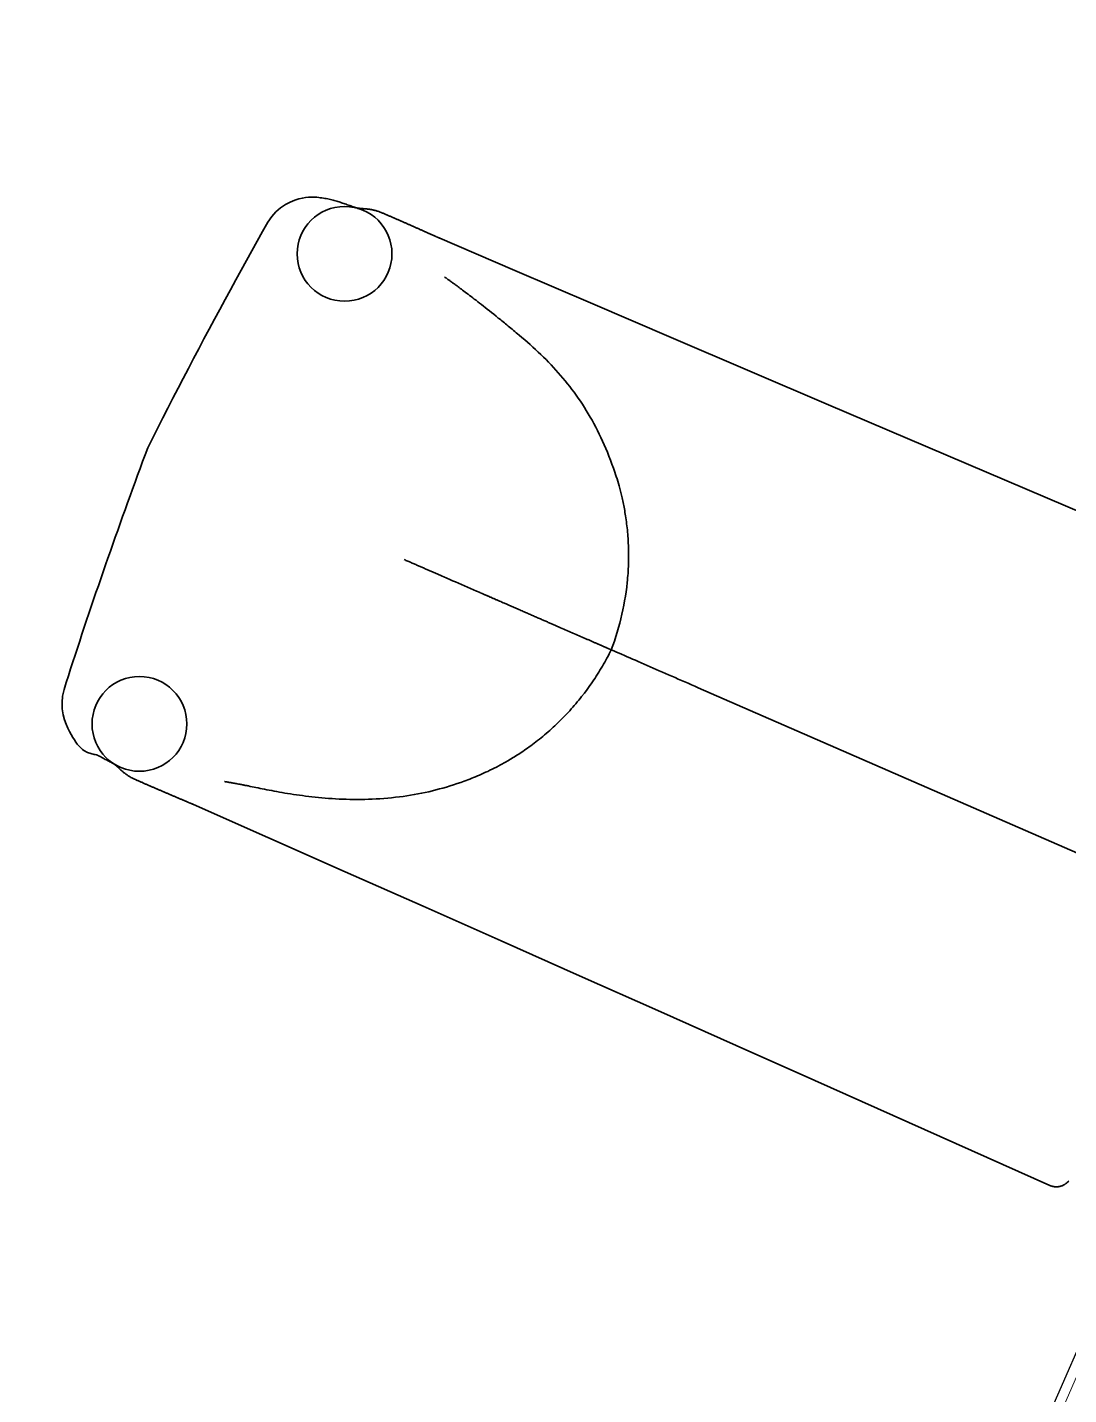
# Model space of a CAD drawing. Header units: millimetres. Extents: x -37281 to 954596, y -59787 to 956680.
# Drawn here: x 870640.03 to 870672.97, y -12917.12 to -12873.84 of the extents above; entities that cross this region are included whole.
import ezdxf

# ---------------------------------------------------------------- set-up
doc = ezdxf.new("R2010")
doc.units = ezdxf.units.MM
doc.header["$MEASUREMENT"] = 0
doc.linetypes.add('Dot & Dashed', pattern=[670.277762, 352.777767, -176.388884, 0, -141.111112])
for name, color, linetype, lineweight in [('0_Pen_No__7', 7, 'Continuous', 35), ('New_A-25-M_Curtain_Wall_Pen_No__90', 8, 'Continuous', 20), ('New_A-25-M_Wall_Ext_Pen_No__87', 8, 'Continuous', 20)]:
    doc.layers.add(name, color=color, linetype=linetype, lineweight=lineweight)
for name, color, linetype in [('New_A-25-M_Curtain_Wall', 7, 'Continuous'), ('New_A-25-M_Wall_Ext', 7, 'Continuous'), ('New_ArchiCAD Windows', 7, 'Continuous')]:
    doc.layers.add(name, color=color, linetype=linetype)
doc.layers.add('New_A-25-M_Curtain_Wall_Pen_No__69', color=7, linetype='Continuous', lineweight=20, true_color=0x606060)
doc.layers.add('New_ArchiCAD Windows_Pen_No__23', color=7, linetype='Continuous', lineweight=30, true_color=0x2a2a2a)

# ---------------------------------------------------------------- blocks, each defined once
blk = doc.blocks.new('Wall_245_2', base_point=(874285.087, -4632.604))
at = {"layer": 'New_A-25-M_Wall_Ext_Pen_No__87', "linetype": 'Continuous', "flags": 128}
blk.add_lwpolyline([(869174.27, -16353.328), (874285.087, -4632.604)], dxfattribs=at)
blk = doc.blocks.new('Triple Window 19_2')
at = {"layer": 'New_ArchiCAD Windows_Pen_No__23', "linetype": 'Continuous'}
blk.add_line((662.5, 0), (725, 0), dxfattribs=at)
blk = doc.blocks.new('Wall_353_2', base_point=(874468.416, -4712.544))
at = {"layer": 'New_ArchiCAD Windows', "color": 251, "linetype": 'Continuous', "lineweight": 20, "true_color": 0x606060, "xscale": -1, "zscale": 1000, "rotation": 66.44041158399281}
blk.add_blockref('Triple Window 19_2', (870942.854, -12297.405), dxfattribs=at)
blk = doc.blocks.new('Beam_8_2', base_point=(874303.431, -4591.325))
at = {"layer": 'New_A-25-M_Curtain_Wall_Pen_No__69', "linetype": 'Dot & Dashed'}
blk.add_line((874303.431, -4591.325), (866444.972, -22613.266), dxfattribs=at)
at = {"layer": 'New_A-25-M_Curtain_Wall_Pen_No__90', "linetype": 'Continuous'}
blk.add_line((874303.431, -4591.325), (866444.972, -22613.266), dxfattribs=at)

msp = doc.modelspace()

# ---------------------------------------------------------------- linework, layer by layer
at = {"layer": '0_Pen_No__7', "linetype": 'Continuous', "flags": 128}
for points in [[(870647.643, -12880.006), (870647.761, -12879.83), (870647.896, -12879.68), (870648.042, -12879.554), (870648.194, -12879.452), (870648.344, -12879.371), (870648.488, -12879.31), (870648.62, -12879.268), (870648.734, -12879.242), (870648.832, -12879.226), (870648.92, -12879.216), (870648.999, -12879.212), (870649.07, -12879.212), (870649.134, -12879.214), (870649.193, -12879.219), (870649.247, -12879.225), (870649.298, -12879.231), (870649.348, -12879.238), (870649.396, -12879.245), (870649.443, -12879.253), (870649.488, -12879.261), (870649.533, -12879.27), (870649.576, -12879.279), (870649.618, -12879.288), (870649.659, -12879.298), (870649.7, -12879.309), (870649.74, -12879.319), (870649.779, -12879.33), (870649.817, -12879.342), (870649.855, -12879.354), (870649.893, -12879.365), (870649.93, -12879.378), (870649.967, -12879.39), (870650.004, -12879.403), (870650.041, -12879.416), (870650.078, -12879.428), (870650.115, -12879.441), (870650.153, -12879.455), (870650.19, -12879.468), (870650.228, -12879.481), (870650.266, -12879.494), (870650.304, -12879.507), (870650.341, -12879.52), (870650.378, -12879.533), (870650.414, -12879.545), (870650.45, -12879.557), (870650.485, -12879.569), (870650.52, -12879.58)], [(870650.436, -12879.552), (870650.449, -12879.554), (870650.459, -12879.556), (870650.469, -12879.557), (870650.479, -12879.558), (870650.49, -12879.56), (870650.5, -12879.561), (870650.511, -12879.563), (870650.521, -12879.564), (870650.532, -12879.566), (870650.542, -12879.567), (870650.553, -12879.569), (870650.563, -12879.57), (870650.573, -12879.572), (870650.586, -12879.574), (870650.598, -12879.575), (870650.611, -12879.577), (870650.622, -12879.579), (870650.633, -12879.58)], [(870650.614, -12879.578), (870650.629, -12879.578), (870650.648, -12879.579), (870650.659, -12879.579), (870650.67, -12879.58), (870650.683, -12879.581), (870650.696, -12879.581), (870650.71, -12879.582), (870650.725, -12879.584), (870650.741, -12879.585), (870650.757, -12879.586), (870650.774, -12879.588), (870650.792, -12879.59), (870650.811, -12879.593), (870650.83, -12879.595), (870650.85, -12879.598), (870650.871, -12879.601), (870650.892, -12879.605), (870650.914, -12879.609), (870650.936, -12879.613), (870650.958, -12879.618), (870650.981, -12879.623), (870651.004, -12879.629), (870651.027, -12879.635), (870651.051, -12879.641), (870651.074, -12879.648), (870651.098, -12879.655), (870651.122, -12879.662), (870651.146, -12879.67), (870651.171, -12879.679), (870651.195, -12879.687), (870651.219, -12879.697), (870651.244, -12879.706), (870651.268, -12879.717), (870651.288, -12879.725), (870651.308, -12879.734), (870651.328, -12879.743), (870651.349, -12879.751), (870651.369, -12879.76), (870651.389, -12879.769), (870651.409, -12879.777), (870651.429, -12879.786), (870651.449, -12879.795), (870651.469, -12879.803), (870651.489, -12879.812), (870651.51, -12879.821), (870651.53, -12879.83), (870651.55, -12879.838), (870651.57, -12879.847), (870651.59, -12879.856), (870651.61, -12879.865), (870651.63, -12879.873), (870651.65, -12879.882), (870651.67, -12879.891), (870651.69, -12879.9), (870651.71, -12879.908), (870651.73, -12879.917), (870651.75, -12879.926), (870651.771, -12879.935), (870651.791, -12879.944), (870651.811, -12879.952), (870651.831, -12879.961), (870651.851, -12879.97), (870651.871, -12879.979), (870651.891, -12879.988), (870651.911, -12879.996), (870651.931, -12880.005), (870651.951, -12880.014), (870651.971, -12880.023), (870651.991, -12880.032), (870652.011, -12880.04), (870652.031, -12880.049), (870652.051, -12880.058), (870652.071, -12880.067), (870652.091, -12880.076), (870652.111, -12880.085), (870652.131, -12880.094), (870652.151, -12880.103), (870652.171, -12880.111), (870652.191, -12880.12), (870652.211, -12880.129), (870652.231, -12880.138), (870652.251, -12880.147), (870652.271, -12880.156), (870652.291, -12880.165), (870652.311, -12880.174), (870652.331, -12880.183), (870652.352, -12880.192), (870652.372, -12880.201), (870652.392, -12880.21), (870652.412, -12880.218), (870652.432, -12880.227), (870652.452, -12880.236), (870652.472, -12880.245), (870652.492, -12880.254), (870652.512, -12880.263), (870652.532, -12880.272), (870652.552, -12880.281), (870652.572, -12880.29), (870652.592, -12880.299), (870652.612, -12880.308), (870652.632, -12880.317), (870652.652, -12880.326), (870652.671, -12880.334), (870652.691, -12880.343), (870652.71, -12880.352), (870652.73, -12880.361), (870652.749, -12880.369), (870652.768, -12880.378), (870652.787, -12880.386), (870652.805, -12880.394), (870652.823, -12880.402), (870652.841, -12880.41), (870652.859, -12880.418), (870652.875, -12880.426), (870652.892, -12880.433), (870652.908, -12880.44), (870652.923, -12880.447), (870652.937, -12880.453), (870652.951, -12880.46), (870652.964, -12880.465), (870652.977, -12880.471), (870652.988, -12880.476), (870652.999, -12880.481), (870653.008, -12880.485), (870653.025, -12880.492), (870653.039, -12880.499), (870653.05, -12880.503), (870653.062, -12880.509), (870653.072, -12880.513)], [(870641.193, -12894.796), (870641.261, -12894.58), (870641.33, -12894.363), (870641.4, -12894.146), (870641.471, -12893.927), (870641.542, -12893.708), (870641.613, -12893.489), (870641.686, -12893.269), (870641.759, -12893.049), (870641.832, -12892.829), (870641.905, -12892.609), (870641.979, -12892.39), (870642.053, -12892.17), (870642.128, -12891.951), (870642.202, -12891.732), (870642.277, -12891.513), (870642.353, -12891.294), (870642.428, -12891.074), (870642.504, -12890.855), (870642.58, -12890.637), (870642.657, -12890.418), (870642.733, -12890.199), (870642.81, -12889.98), (870642.888, -12889.762), (870642.965, -12889.543), (870643.043, -12889.325), (870643.121, -12889.107), (870643.2, -12888.889), (870643.279, -12888.671), (870643.358, -12888.453), (870643.437, -12888.235), (870643.516, -12888.018), (870643.596, -12887.8), (870643.677, -12887.583), (870643.757, -12887.366), (870643.839, -12887.149), (870643.997, -12886.833), (870644.155, -12886.519), (870644.315, -12886.205), (870644.475, -12885.891), (870644.637, -12885.578), (870644.799, -12885.264), (870644.961, -12884.952), (870645.124, -12884.639), (870645.288, -12884.327), (870645.452, -12884.016), (870645.617, -12883.704), (870645.783, -12883.393), (870645.949, -12883.081), (870646.116, -12882.769), (870646.284, -12882.458), (870646.453, -12882.147), (870646.622, -12881.836), (870646.792, -12881.527), (870646.962, -12881.219), (870647.132, -12880.912), (870647.302, -12880.608), (870647.472, -12880.306), (870647.643, -12880.006)], [(870675.375, -12890.049), (870672.874, -12888.984), (870670.373, -12887.918), (870667.873, -12886.852), (870665.377, -12885.785), (870662.886, -12884.72), (870660.401, -12883.657), (870657.924, -12882.595), (870655.457, -12881.537), (870653.001, -12880.483)], [(870676.379, -12901.338), (870661.255, -12894.743), (870661.148, -12894.696), (870661.042, -12894.65), (870660.936, -12894.604), (870660.831, -12894.558), (870660.727, -12894.513), (870660.624, -12894.468), (870660.521, -12894.423), (870660.419, -12894.379), (870660.318, -12894.335), (870660.218, -12894.291), (870660.119, -12894.248), (870660.021, -12894.205), (870659.923, -12894.162), (870659.827, -12894.12), (870659.731, -12894.078), (870659.636, -12894.037), (870659.543, -12893.996), (870659.45, -12893.956), (870659.358, -12893.916), (870659.268, -12893.876), (870659.178, -12893.837), (870659.09, -12893.799), (870659.003, -12893.761), (870658.917, -12893.723), (870658.832, -12893.686), (870658.748, -12893.65), (870658.666, -12893.614), (870658.585, -12893.579), (870658.505, -12893.544), (870658.555, -12893.405), (870658.604, -12893.265), (870658.65, -12893.124), (870658.693, -12892.983), (870658.734, -12892.842), (870658.773, -12892.7), (870658.809, -12892.558), (870658.842, -12892.416), (870658.873, -12892.274), (870658.901, -12892.132), (870658.927, -12891.99), (870658.951, -12891.847), (870658.972, -12891.704), (870658.991, -12891.56), (870659.007, -12891.415), (870659.015, -12891.342), (870659.021, -12891.269), (870659.027, -12891.196), (870659.033, -12891.123), (870659.037, -12891.049), (870659.041, -12890.975), (870659.045, -12890.901), (870659.048, -12890.827), (870659.05, -12890.753), (870659.051, -12890.679), (870659.052, -12890.605), (870659.052, -12890.531), (870659.051, -12890.457), (870659.05, -12890.384), (870659.048, -12890.31), (870659.046, -12890.237), (870659.042, -12890.165), (870659.039, -12890.093), (870659.034, -12890.022), (870659.029, -12889.951), (870659.024, -12889.882), (870659.018, -12889.814), (870659.012, -12889.746), (870659.005, -12889.68), (870658.997, -12889.615), (870658.99, -12889.551), (870658.982, -12889.488), (870658.973, -12889.426), (870658.965, -12889.366), (870658.956, -12889.307), (870658.947, -12889.249), (870658.937, -12889.193), (870658.928, -12889.137), (870658.918, -12889.083), (870658.908, -12889.03), (870658.898, -12888.979), (870658.888, -12888.928), (870658.878, -12888.879), (870658.868, -12888.831), (870658.857, -12888.783), (870658.847, -12888.737), (870658.837, -12888.691), (870658.826, -12888.646), (870658.816, -12888.602), (870658.805, -12888.559), (870658.794, -12888.517), (870658.784, -12888.475), (870658.773, -12888.434), (870658.762, -12888.394), (870658.751, -12888.354), (870658.729, -12888.277), (870658.707, -12888.202), (870658.685, -12888.129), (870658.663, -12888.058), (870658.64, -12887.989), (870658.617, -12887.921), (870658.595, -12887.855), (870658.572, -12887.79), (870658.526, -12887.662), (870658.478, -12887.537), (870658.43, -12887.413), (870658.381, -12887.292), (870658.331, -12887.172), (870658.28, -12887.054), (870658.228, -12886.938), (870658.175, -12886.824), (870658.121, -12886.712), (870658.066, -12886.601), (870658.01, -12886.492), (870657.953, -12886.384), (870657.895, -12886.279), (870657.835, -12886.174), (870657.775, -12886.072), (870657.714, -12885.97), (870657.652, -12885.871), (870657.589, -12885.772), (870657.525, -12885.675), (870657.46, -12885.579), (870657.394, -12885.485), (870657.327, -12885.392), (870657.258, -12885.3), (870657.189, -12885.209), (870657.119, -12885.119), (870657.048, -12885.031), (870656.975, -12884.943), (870656.902, -12884.857), (870656.828, -12884.771), (870656.752, -12884.687), (870656.676, -12884.603), (870656.598, -12884.52), (870656.52, -12884.438), (870656.44, -12884.357), (870656.36, -12884.276), (870656.278, -12884.197), (870656.195, -12884.118), (870656.111, -12884.039), (870656.027, -12883.961), (870655.941, -12883.884), (870655.854, -12883.807), (870655.766, -12883.731), (870655.677, -12883.655), (870655.587, -12883.579), (870655.542, -12883.542), (870655.498, -12883.505), (870655.454, -12883.469), (870655.411, -12883.433), (870655.368, -12883.398), (870655.326, -12883.363), (870655.284, -12883.329), (870655.243, -12883.295), (870655.202, -12883.261), (870655.162, -12883.228), (870655.122, -12883.196), (870655.082, -12883.164), (870655.044, -12883.132), (870655.005, -12883.101), (870654.967, -12883.07), (870654.93, -12883.04), (870654.857, -12882.981), (870654.785, -12882.923), (870654.716, -12882.867), (870654.648, -12882.813), (870654.582, -12882.761), (870654.518, -12882.71), (870654.456, -12882.661), (870654.395, -12882.614), (870654.336, -12882.568), (870654.279, -12882.523), (870654.224, -12882.48), (870654.171, -12882.439), (870654.119, -12882.399), (870654.069, -12882.361), (870654.02, -12882.324), (870653.973, -12882.288), (870653.928, -12882.254), (870653.884, -12882.221), (870653.842, -12882.189), (870653.802, -12882.159), (870653.763, -12882.13), (870653.726, -12882.102), (870653.69, -12882.076), (870653.655, -12882.05), (870653.623, -12882.026), (870653.591, -12882.003), (870653.561, -12881.981), (870653.533, -12881.961), (870653.506, -12881.941), (870653.48, -12881.922), (870653.456, -12881.905), (870653.433, -12881.888), (870653.411, -12881.872), (870653.391, -12881.858), (870653.372, -12881.844), (870653.355, -12881.831), (870653.338, -12881.819), (870653.323, -12881.808), (870653.31, -12881.798), (870653.297, -12881.788), (870653.286, -12881.78), (870653.275, -12881.772), (870653.266, -12881.765), (870653.251, -12881.754), (870653.24, -12881.745), (870653.229, -12881.737)], [(870658.503, -12893.543), (870658.493, -12893.539), (870658.483, -12893.534), (870658.473, -12893.53), (870658.462, -12893.525), (870658.45, -12893.52), (870658.436, -12893.514), (870658.422, -12893.507), (870658.406, -12893.501), (870658.391, -12893.494), (870658.375, -12893.487), (870658.342, -12893.473), (870658.325, -12893.465), (870658.309, -12893.458), (870658.294, -12893.452), (870658.278, -12893.445), (870658.262, -12893.438), (870658.245, -12893.431), (870658.229, -12893.423), (870658.212, -12893.416), (870658.194, -12893.408), (870658.177, -12893.401), (870658.159, -12893.393), (870658.14, -12893.385), (870658.122, -12893.377), (870658.103, -12893.368), (870658.084, -12893.36), (870658.064, -12893.352), (870658.044, -12893.343), (870658.025, -12893.334), (870658.004, -12893.325), (870657.984, -12893.317), (870657.963, -12893.308), (870657.942, -12893.298), (870657.921, -12893.289), (870657.9, -12893.28), (870657.878, -12893.27), (870657.856, -12893.261), (870657.834, -12893.251), (870657.812, -12893.242), (870657.79, -12893.232), (870657.767, -12893.222), (870657.745, -12893.212), (870657.722, -12893.202), (870657.699, -12893.192), (870657.676, -12893.182), (870657.652, -12893.172), (870657.629, -12893.162), (870657.605, -12893.152), (870657.582, -12893.141), (870657.534, -12893.121), (870657.486, -12893.1), (870657.438, -12893.079), (870657.389, -12893.057), (870657.341, -12893.036), (870657.292, -12893.015), (870657.194, -12892.972), (870657.096, -12892.929), (870657.047, -12892.908), (870656.998, -12892.887), (870656.95, -12892.866), (870656.902, -12892.845), (870656.854, -12892.824), (870656.831, -12892.814), (870656.807, -12892.803), (870656.76, -12892.783), (870656.736, -12892.773), (870656.713, -12892.762), (870656.688, -12892.752), (870656.664, -12892.741), (870656.639, -12892.73), (870656.614, -12892.719), (870656.588, -12892.708), (870656.563, -12892.697), (870656.537, -12892.686), (870656.51, -12892.674), (870656.484, -12892.662), (870656.457, -12892.651), (870656.429, -12892.639), (870656.402, -12892.627), (870656.374, -12892.615), (870656.346, -12892.602), (870656.317, -12892.59), (870656.289, -12892.577), (870656.26, -12892.565), (870656.23, -12892.552), (870656.201, -12892.539), (870656.17, -12892.526), (870656.14, -12892.513), (870656.11, -12892.499), (870656.079, -12892.486), (870656.047, -12892.472), (870656.016, -12892.458), (870655.984, -12892.444), (870655.952, -12892.43), (870655.919, -12892.416), (870655.886, -12892.402), (870655.853, -12892.387), (870655.819, -12892.373), (870655.786, -12892.358), (870655.751, -12892.343), (870655.717, -12892.328), (870655.682, -12892.313), (870655.647, -12892.298), (870655.612, -12892.282), (870655.576, -12892.267), (870655.54, -12892.251), (870655.504, -12892.235), (870655.467, -12892.219), (870655.43, -12892.203), (870655.393, -12892.187), (870655.355, -12892.17), (870655.317, -12892.154), (870655.279, -12892.137), (870655.24, -12892.12), (870655.202, -12892.103), (870655.124, -12892.069), (870655.085, -12892.052), (870655.046, -12892.035), (870655.006, -12892.018), (870654.967, -12892.001), (870654.947, -12891.992), (870654.927, -12891.983), (870654.906, -12891.975), (870654.886, -12891.966), (870654.866, -12891.957), (870654.846, -12891.948), (870654.826, -12891.939), (870654.806, -12891.931), (870654.786, -12891.922), (870654.767, -12891.914), (870654.748, -12891.906), (870654.729, -12891.897), (870654.71, -12891.889), (870654.692, -12891.881), (870654.674, -12891.873), (870654.656, -12891.865), (870654.638, -12891.857), (870654.62, -12891.85), (870654.603, -12891.842), (870654.586, -12891.835), (870654.569, -12891.827), (870654.552, -12891.82), (870654.535, -12891.813), (870654.519, -12891.806), (870654.503, -12891.799), (870654.487, -12891.792), (870654.472, -12891.785), (870654.456, -12891.778), (870654.441, -12891.772), (870654.426, -12891.765), (870654.411, -12891.759), (870654.397, -12891.752), (870654.382, -12891.746), (870654.368, -12891.74), (870654.355, -12891.734), (870654.341, -12891.728), (870654.328, -12891.722), (870654.315, -12891.717), (870654.302, -12891.711), (870654.289, -12891.705), (870654.277, -12891.7), (870654.264, -12891.695), (870654.252, -12891.689), (870654.241, -12891.684), (870654.146, -12891.643), (870653.957, -12891.561), (870653.768, -12891.478), (870653.673, -12891.437), (870653.579, -12891.396), (870653.485, -12891.355), (870653.391, -12891.314), (870653.297, -12891.273), (870653.204, -12891.232), (870653.157, -12891.212), (870653.134, -12891.202), (870653.11, -12891.191), (870653.086, -12891.181), (870653.063, -12891.171), (870653.039, -12891.16), (870653.015, -12891.15), (870652.991, -12891.139), (870652.966, -12891.129), (870652.942, -12891.118), (870652.917, -12891.107), (870652.893, -12891.097), (870652.868, -12891.086), (870652.843, -12891.075), (870652.818, -12891.064), (870652.793, -12891.053), (870652.768, -12891.042), (870652.743, -12891.031), (870652.717, -12891.02), (870652.691, -12891.009), (870652.666, -12890.998), (870652.64, -12890.986), (870652.614, -12890.975), (870652.588, -12890.964), (870652.562, -12890.952), (870652.535, -12890.941), (870652.509, -12890.929), (870652.482, -12890.918), (870652.455, -12890.906), (870652.428, -12890.894), (870652.401, -12890.882), (870652.374, -12890.87), (870652.347, -12890.859), (870652.319, -12890.847), (870652.292, -12890.835), (870652.264, -12890.822), (870652.236, -12890.81), (870652.208, -12890.798), (870652.18, -12890.786), (870652.152, -12890.774), (870652.123, -12890.761), (870652.095, -12890.749), (870652.066, -12890.736), (870652.037, -12890.724), (870652.008, -12890.711), (870651.979, -12890.698), (870651.95, -12890.685)], [(870658.505, -12893.544), (870658.471, -12893.61), (870658.437, -12893.675), (870658.403, -12893.741), (870658.368, -12893.806), (870658.332, -12893.871), (870658.296, -12893.935), (870658.259, -12894), (870658.222, -12894.063), (870658.184, -12894.127), (870658.146, -12894.19), (870658.108, -12894.252), (870658.068, -12894.315), (870658.029, -12894.376), (870657.989, -12894.438), (870657.948, -12894.498), (870657.907, -12894.559), (870657.866, -12894.619), (870657.824, -12894.678), (870657.74, -12894.796), (870657.653, -12894.911), (870657.565, -12895.026), (870657.52, -12895.083), (870657.474, -12895.139), (870657.428, -12895.195), (870657.381, -12895.251), (870657.334, -12895.306), (870657.286, -12895.361), (870657.238, -12895.416), (870657.189, -12895.471), (870657.139, -12895.525), (870657.088, -12895.579), (870657.037, -12895.633), (870656.986, -12895.687), (870656.933, -12895.74), (870656.881, -12895.792), (870656.828, -12895.844), (870656.774, -12895.896), (870656.721, -12895.947), (870656.667, -12895.997), (870656.612, -12896.047), (870656.558, -12896.096), (870656.503, -12896.144), (870656.448, -12896.192), (870656.393, -12896.239), (870656.338, -12896.285), (870656.283, -12896.33), (870656.228, -12896.374), (870656.173, -12896.417), (870656.119, -12896.459), (870656.065, -12896.5), (870656.012, -12896.54), (870655.959, -12896.58), (870655.907, -12896.618), (870655.855, -12896.655), (870655.804, -12896.691), (870655.754, -12896.725), (870655.704, -12896.759), (870655.656, -12896.792), (870655.608, -12896.823), (870655.561, -12896.854), (870655.515, -12896.883), (870655.469, -12896.912), (870655.425, -12896.94), (870655.381, -12896.967), (870655.338, -12896.993), (870655.296, -12897.018), (870655.254, -12897.042), (870655.214, -12897.066), (870655.174, -12897.089), (870655.135, -12897.111), (870655.096, -12897.133), (870655.058, -12897.154), (870655.02, -12897.175), (870654.982, -12897.195), (870654.945, -12897.215), (870654.873, -12897.253), (870654.801, -12897.289), (870654.731, -12897.324), (870654.662, -12897.358), (870654.595, -12897.39), (870654.528, -12897.421), (870654.462, -12897.452), (870654.398, -12897.481), (870654.334, -12897.509), (870654.271, -12897.535), (870654.209, -12897.561), (870654.148, -12897.587), (870654.088, -12897.611), (870654.028, -12897.634), (870653.969, -12897.657), (870653.91, -12897.679), (870653.853, -12897.7), (870653.795, -12897.721), (870653.739, -12897.741), (870653.626, -12897.779), (870653.514, -12897.816), (870653.402, -12897.852), (870653.29, -12897.886), (870653.179, -12897.918), (870653.067, -12897.949), (870652.955, -12897.979), (870652.843, -12898.007), (870652.73, -12898.034), (870652.617, -12898.059), (870652.503, -12898.083), (870652.388, -12898.106), (870652.272, -12898.127), (870652.156, -12898.146), (870652.038, -12898.165), (870651.919, -12898.182), (870651.799, -12898.198), (870651.678, -12898.212), (870651.555, -12898.226), (870651.431, -12898.238), (870651.308, -12898.248), (870651.185, -12898.257), (870651.064, -12898.264), (870650.942, -12898.27), (870650.822, -12898.274), (870650.702, -12898.278), (870650.584, -12898.279), (870650.466, -12898.28), (870650.349, -12898.279), (870650.233, -12898.278), (870650.118, -12898.275), (870650.004, -12898.271), (870649.891, -12898.266), (870649.78, -12898.26), (870649.669, -12898.254), (870649.56, -12898.246), (870649.451, -12898.238), (870649.345, -12898.228), (870649.239, -12898.219), (870649.135, -12898.208), (870649.032, -12898.197), (870648.931, -12898.185), (870648.831, -12898.173), (870648.732, -12898.16), (870648.635, -12898.147), (870648.54, -12898.133), (870648.446, -12898.119), (870648.354, -12898.105), (870648.264, -12898.09), (870648.176, -12898.076), (870648.089, -12898.061), (870648.004, -12898.046), (870647.921, -12898.031), (870647.84, -12898.016), (870647.761, -12898.001), (870647.683, -12897.986), (870647.608, -12897.972), (870647.535, -12897.957), (870647.464, -12897.943), (870647.395, -12897.929), (870647.328, -12897.915), (870647.264, -12897.902), (870647.201, -12897.889), (870647.141, -12897.877), (870647.084, -12897.865), (870647.028, -12897.853), (870647.002, -12897.848), (870646.975, -12897.843), (870646.95, -12897.837), (870646.925, -12897.833), (870646.901, -12897.828), (870646.877, -12897.823), (870646.854, -12897.819), (870646.832, -12897.815), (870646.81, -12897.811), (870646.789, -12897.807), (870646.748, -12897.799), (870646.709, -12897.792), (870646.672, -12897.786), (870646.637, -12897.78), (870646.604, -12897.774), (870646.572, -12897.768), (870646.542, -12897.763), (870646.514, -12897.757), (870646.488, -12897.753), (870646.463, -12897.748), (870646.44, -12897.744), (870646.418, -12897.74), (870646.398, -12897.736), (870646.38, -12897.733), (870646.363, -12897.73), (870646.347, -12897.727), (870646.333, -12897.725), (870646.32, -12897.722), (870646.309, -12897.72), (870646.29, -12897.717), (870646.277, -12897.714), (870646.263, -12897.712)], [(870642.839, -12897.195), (870642.807, -12897.177), (870642.774, -12897.159), (870642.741, -12897.141), (870642.708, -12897.122), (870642.673, -12897.104), (870642.639, -12897.086), (870642.604, -12897.067), (870642.568, -12897.048), (870642.533, -12897.029), (870642.497, -12897.01), (870642.461, -12896.991), (870642.425, -12896.971), (870642.389, -12896.952), (870642.353, -12896.932), (870642.318, -12896.913), (870642.283, -12896.896), (870642.248, -12896.882), (870642.214, -12896.871), (870642.179, -12896.861), (870642.145, -12896.852), (870642.11, -12896.844), (870642.075, -12896.836), (870642.04, -12896.828), (870642.005, -12896.818), (870641.969, -12896.806), (870641.932, -12896.792), (870641.895, -12896.775), (870641.857, -12896.755), (870641.819, -12896.73), (870641.779, -12896.701), (870641.739, -12896.667), (870641.697, -12896.626), (870641.655, -12896.58), (870641.611, -12896.526), (870641.565, -12896.464), (870641.518, -12896.394), (870641.47, -12896.316), (870641.42, -12896.228), (870641.369, -12896.13), (870641.315, -12896.022), (870641.26, -12895.902), (870641.207, -12895.762), (870641.164, -12895.597), (870641.135, -12895.411), (870641.127, -12895.213), (870641.145, -12895.006), (870641.193, -12894.796)], [(870642.913, -12897.275), (870642.905, -12897.268), (870642.897, -12897.261), (870642.887, -12897.253), (870642.878, -12897.246), (870642.868, -12897.239), (870642.859, -12897.231), (870642.849, -12897.223), (870642.839, -12897.215), (870642.829, -12897.207), (870642.819, -12897.198), (870642.809, -12897.19), (870642.799, -12897.183), (870642.789, -12897.175), (870642.78, -12897.167), (870642.771, -12897.159), (870642.761, -12897.152)], [(870645.259, -12898.43), (870645.249, -12898.425), (870645.238, -12898.42), (870645.227, -12898.416), (870645.213, -12898.41), (870645.196, -12898.402), (870645.186, -12898.398), (870645.175, -12898.394), (870645.164, -12898.389), (870645.152, -12898.384), (870645.138, -12898.378), (870645.124, -12898.372), (870645.11, -12898.366), (870645.094, -12898.359), (870645.078, -12898.352), (870645.062, -12898.345), (870645.045, -12898.338), (870645.027, -12898.331), (870645.009, -12898.323), (870644.991, -12898.315), (870644.972, -12898.307), (870644.953, -12898.299), (870644.934, -12898.291), (870644.915, -12898.283), (870644.896, -12898.275), (870644.876, -12898.266), (870644.856, -12898.258), (870644.836, -12898.249), (870644.816, -12898.241), (870644.796, -12898.232), (870644.776, -12898.224), (870644.756, -12898.215), (870644.736, -12898.207), (870644.716, -12898.198), (870644.696, -12898.19), (870644.675, -12898.181), (870644.655, -12898.172), (870644.635, -12898.164), (870644.615, -12898.155), (870644.594, -12898.146), (870644.574, -12898.138), (870644.554, -12898.129), (870644.534, -12898.121), (870644.513, -12898.112), (870644.493, -12898.103), (870644.473, -12898.095), (870644.453, -12898.086), (870644.433, -12898.077), (870644.413, -12898.069), (870644.392, -12898.06), (870644.372, -12898.052), (870644.352, -12898.043), (870644.332, -12898.034), (870644.312, -12898.026), (870644.292, -12898.017), (870644.272, -12898.008), (870644.252, -12898), (870644.231, -12897.991), (870644.211, -12897.983), (870644.191, -12897.974), (870644.171, -12897.965), (870644.151, -12897.957), (870644.131, -12897.948), (870644.111, -12897.939), (870644.091, -12897.931), (870644.071, -12897.922), (870644.051, -12897.913), (870644.031, -12897.905), (870644.01, -12897.896), (870643.99, -12897.887), (870643.97, -12897.878), (870643.95, -12897.87), (870643.93, -12897.861), (870643.91, -12897.852), (870643.89, -12897.844), (870643.87, -12897.835), (870643.85, -12897.826), (870643.83, -12897.817), (870643.81, -12897.809), (870643.79, -12897.8), (870643.769, -12897.791), (870643.749, -12897.782), (870643.729, -12897.773), (870643.709, -12897.765), (870643.689, -12897.756), (870643.669, -12897.747), (870643.649, -12897.738), (870643.629, -12897.729), (870643.609, -12897.721), (870643.589, -12897.712), (870643.569, -12897.703), (870643.549, -12897.694), (870643.528, -12897.685), (870643.508, -12897.676), (870643.488, -12897.668), (870643.468, -12897.659), (870643.448, -12897.65), (870643.424, -12897.639), (870643.4, -12897.628), (870643.377, -12897.616), (870643.354, -12897.604), (870643.331, -12897.592), (870643.309, -12897.58), (870643.287, -12897.567), (870643.265, -12897.555), (870643.244, -12897.542), (870643.224, -12897.529), (870643.204, -12897.516), (870643.184, -12897.503), (870643.165, -12897.49), (870643.146, -12897.476), (870643.128, -12897.463), (870643.11, -12897.45), (870643.093, -12897.437), (870643.077, -12897.424), (870643.061, -12897.411), (870643.046, -12897.399), (870643.032, -12897.387), (870643.018, -12897.375), (870643.005, -12897.364), (870642.993, -12897.353), (870642.981, -12897.342), (870642.97, -12897.332), (870642.96, -12897.322), (870642.95, -12897.313), (870642.941, -12897.305), (870642.933, -12897.297), (870642.925, -12897.289), (870642.912, -12897.276), (870642.902, -12897.265)], [(870645.19, -12898.399), (870647.634, -12899.481), (870650.088, -12900.569), (870652.551, -12901.661), (870655.021, -12902.758), (870657.497, -12903.859), (870659.977, -12904.963), (870662.459, -12906.068), (870664.942, -12907.176), (870667.424, -12908.283), (870669.904, -12909.391), (870672.38, -12910.498), (870672.397, -12910.506), (870672.415, -12910.512), (870672.433, -12910.518), (870672.452, -12910.524), (870672.47, -12910.529), (870672.489, -12910.533), (870672.508, -12910.536), (870672.526, -12910.538), (870672.545, -12910.54), (870672.564, -12910.541), (870672.583, -12910.542), (870672.602, -12910.541), (870672.622, -12910.54), (870672.64, -12910.538), (870672.659, -12910.536), (870672.678, -12910.533), (870672.697, -12910.529), (870672.715, -12910.524), (870672.733, -12910.519), (870672.752, -12910.513), (870672.769, -12910.506), (870672.787, -12910.499), (870672.804, -12910.491), (870672.821, -12910.482), (870672.838, -12910.473), (870672.854, -12910.463), (870672.87, -12910.452), (870672.885, -12910.441), (870672.9, -12910.429), (870672.915, -12910.417), (870672.929, -12910.404), (870672.942, -12910.391), (870672.955, -12910.377), (870672.968, -12910.362), (870672.98, -12910.348)]]:
    msp.add_lwpolyline(points, dxfattribs=at)
at = {"layer": '0_Pen_No__7', "linetype": 'Continuous'}
for centre in [(870650.065, -12881.009), (870643.577, -12895.888)]:
    msp.add_circle(centre, 1.5, dxfattribs=at)

# ---------------------------------------------------------------- block references
at = {"layer": 'New_A-25-M_Curtain_Wall', "color": 8, "lineweight": 20}
msp.add_blockref('Beam_8_2', (874303.431, -4591.325), dxfattribs=at)
at = {"layer": 'New_A-25-M_Wall_Ext', "color": 250, "lineweight": 50, "true_color": 0x2a2a2a}
for name, p in [('Wall_245_2', (874285.087, -4632.604)), ('Wall_353_2', (874468.416, -4712.544))]:
    msp.add_blockref(name, p, dxfattribs=at)

doc.saveas('drawing.dxf')
